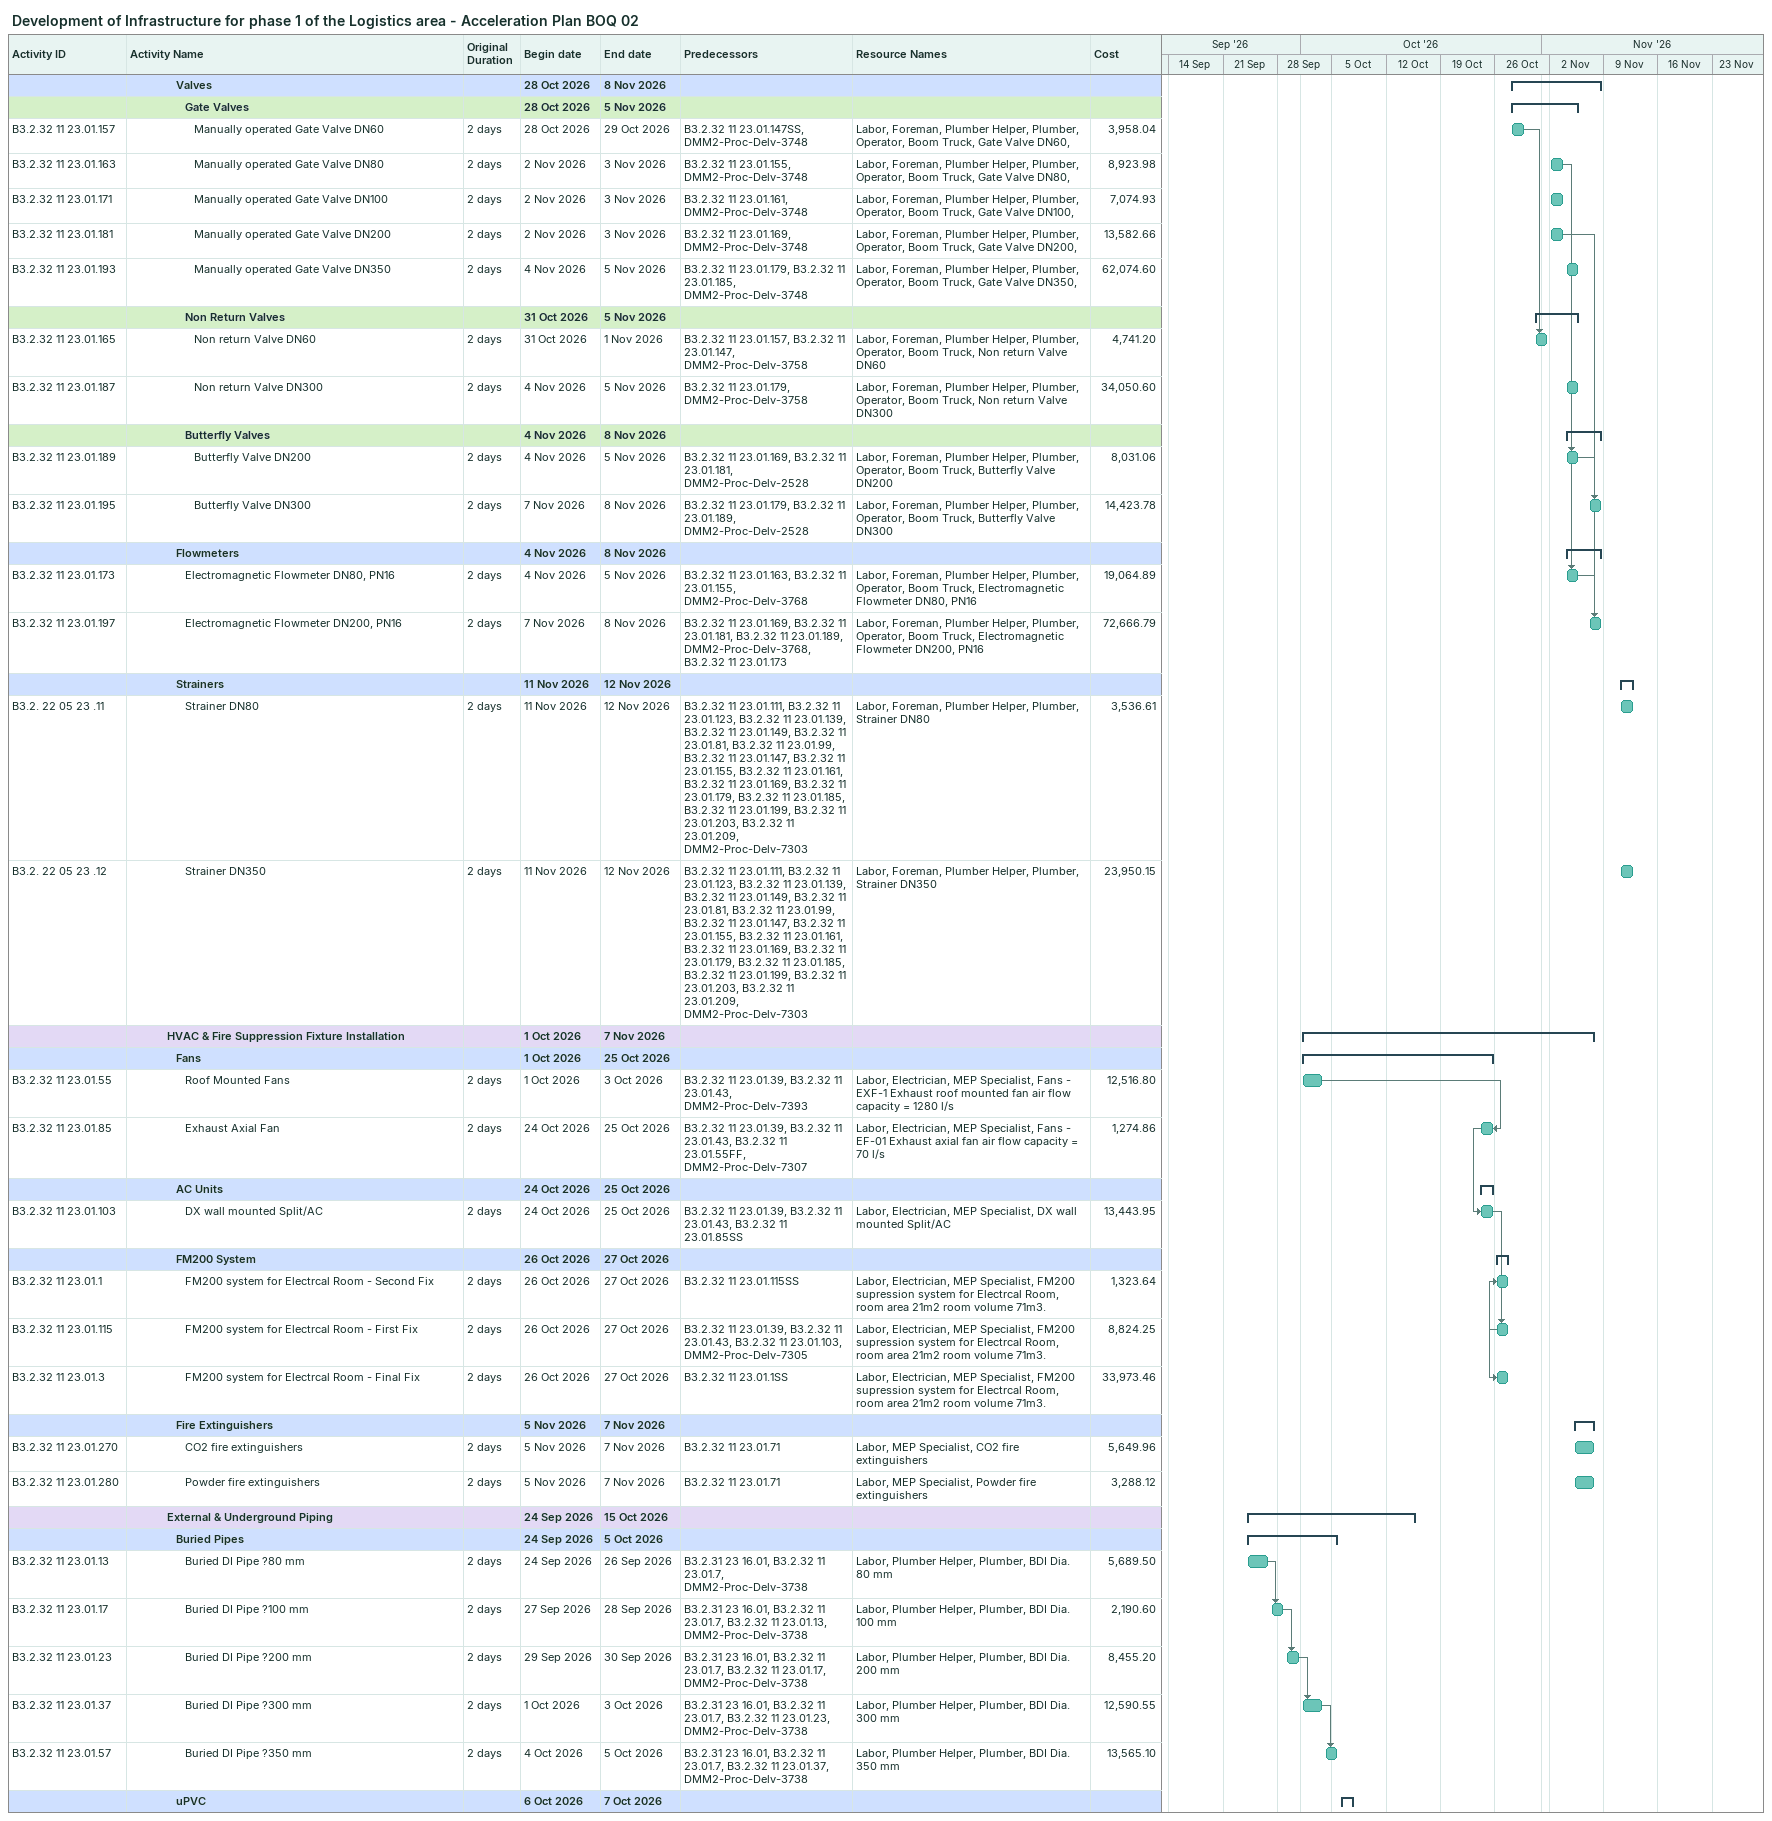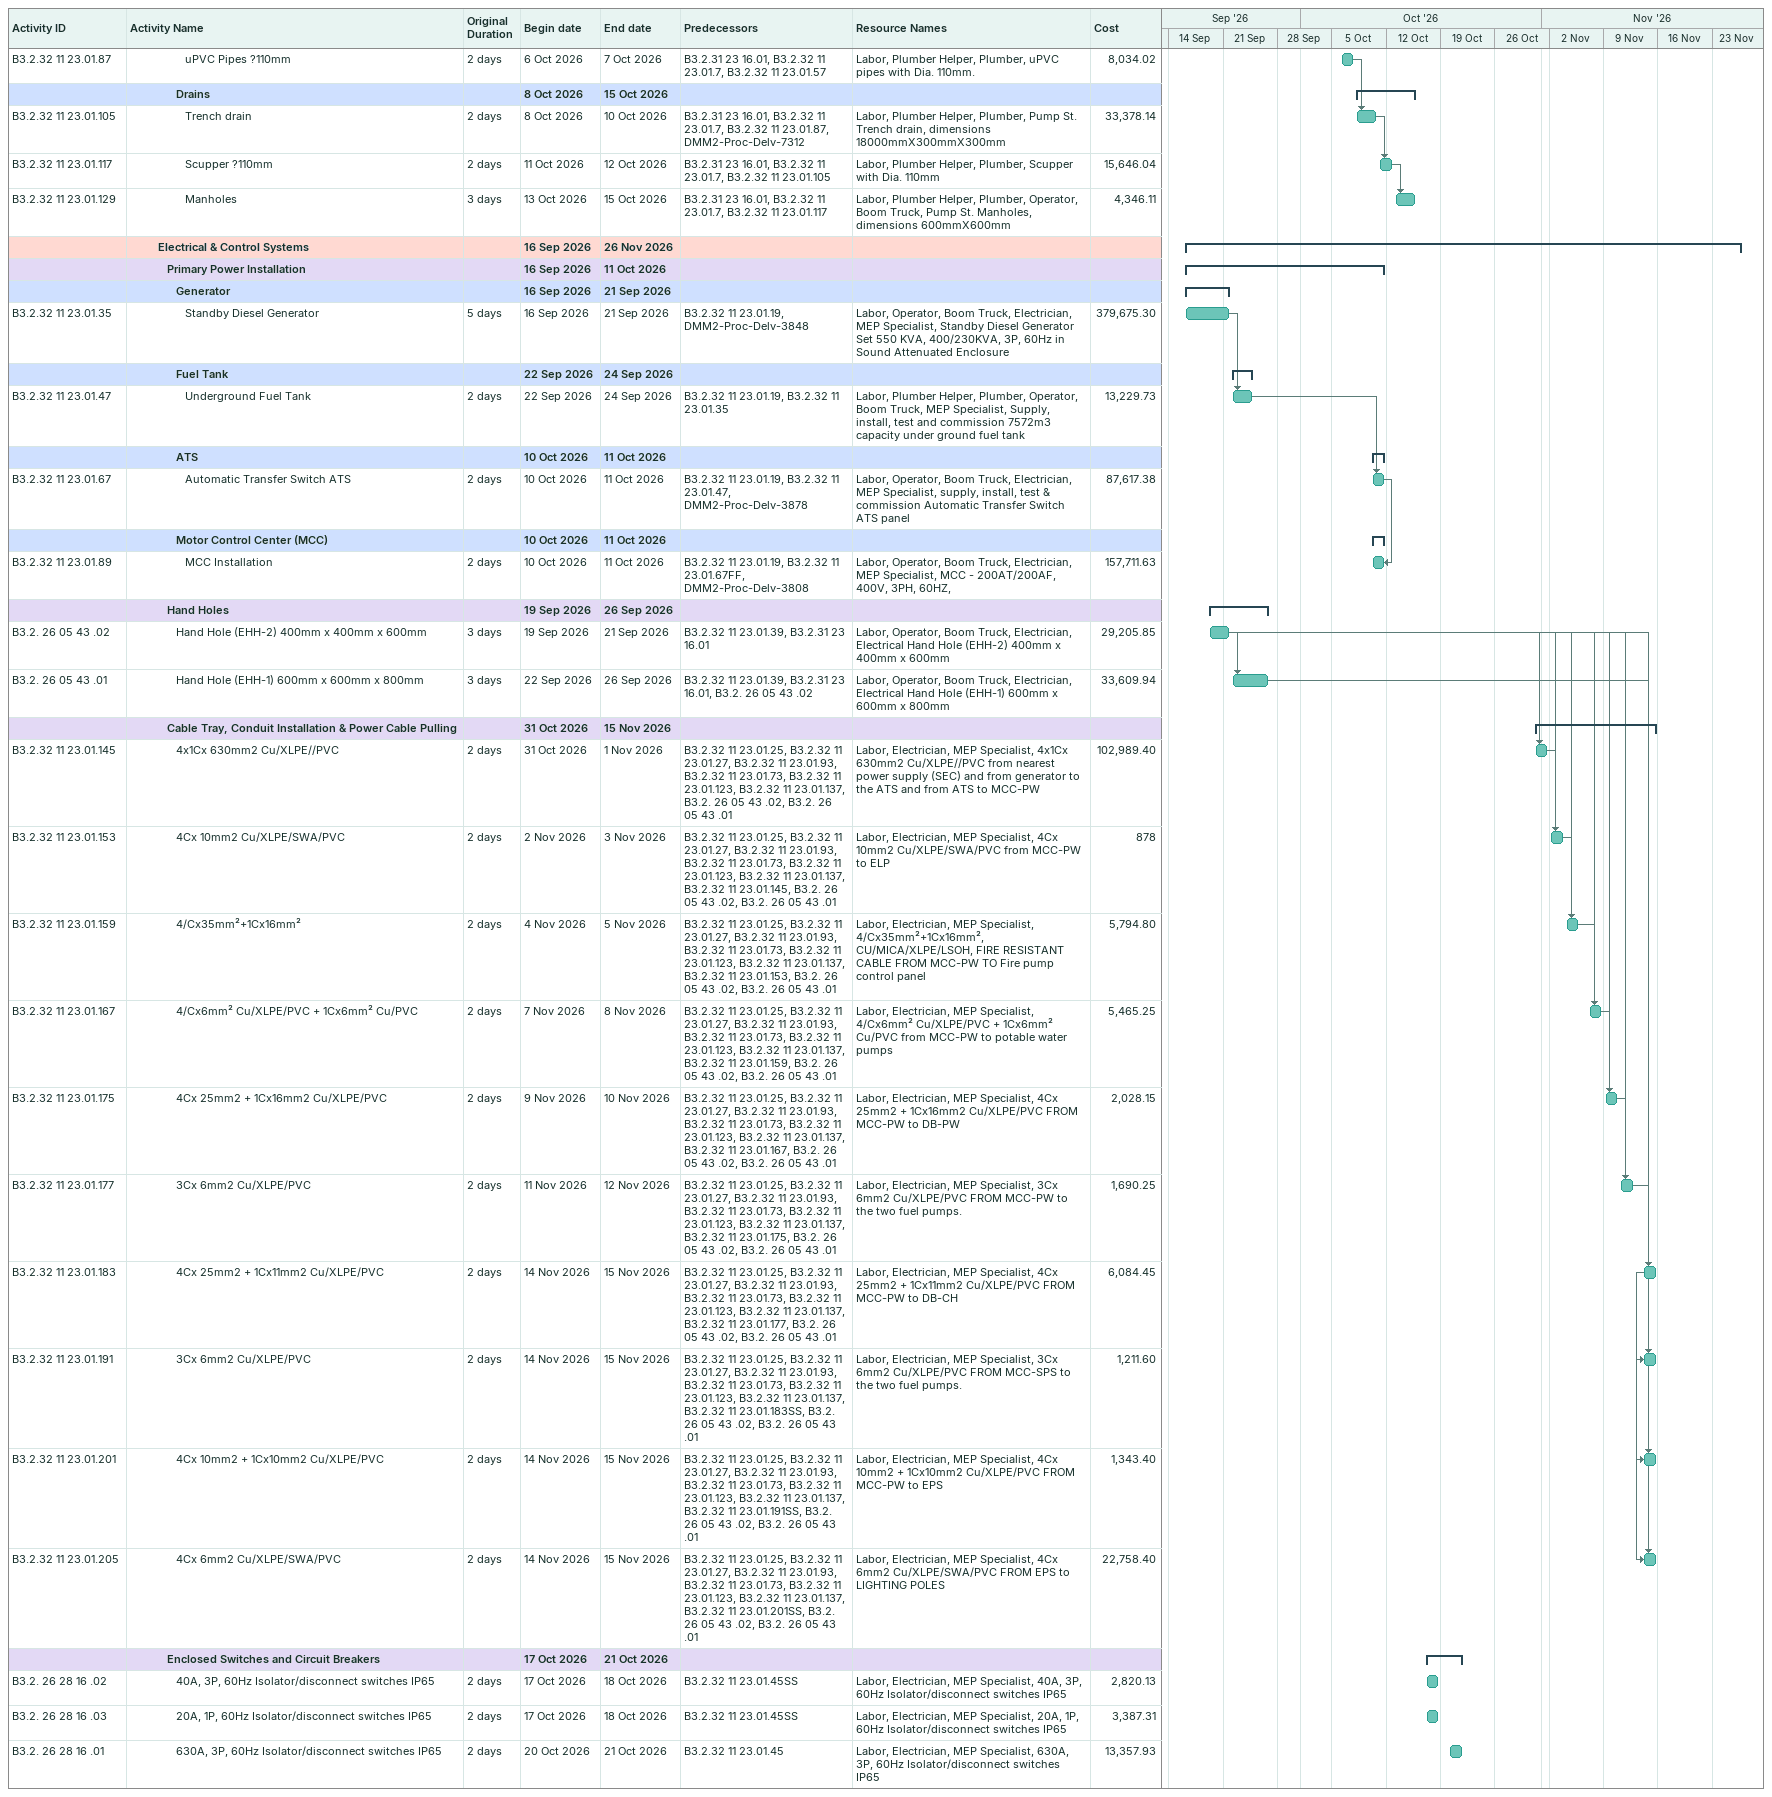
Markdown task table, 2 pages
Development of Infrastructure for phase 1 of the Logistics area - Acceleration Plan BOQ 02

| ID | Level | Task | Original duration | Start | Finish | Predecessors | Resources | Cost |
|---|---|---|---|---|---|---|---|---|
|  | 6 | **Valves** |  | 2026-10-28 | 2026-11-08 |  |  |  |
|  | 7 | **Gate Valves** |  | 2026-10-28 | 2026-11-05 |  |  |  |
| B3.2.32 11 23.01.157 | 8 | Manually operated Gate Valve DN60 | 2d | 2026-10-28 | 2026-10-29 | B3.2.32 11 23.01.147SS, DMM2-Proc-Delv-3748 | Labor, Foreman, Plumber Helper, Plumber, Operator, Boom Truck, Gate Valve DN60, | 3958.04 |
| B3.2.32 11 23.01.163 | 8 | Manually operated Gate Valve DN80 | 2d | 2026-11-02 | 2026-11-03 | B3.2.32 11 23.01.155, DMM2-Proc-Delv-3748 | Labor, Foreman, Plumber Helper, Plumber, Operator, Boom Truck, Gate Valve DN80, | 8923.98 |
| B3.2.32 11 23.01.171 | 8 | Manually operated Gate Valve DN100 | 2d | 2026-11-02 | 2026-11-03 | B3.2.32 11 23.01.161, DMM2-Proc-Delv-3748 | Labor, Foreman, Plumber Helper, Plumber, Operator, Boom Truck, Gate Valve DN100, | 7074.93 |
| B3.2.32 11 23.01.181 | 8 | Manually operated Gate Valve DN200 | 2d | 2026-11-02 | 2026-11-03 | B3.2.32 11 23.01.169, DMM2-Proc-Delv-3748 | Labor, Foreman, Plumber Helper, Plumber, Operator, Boom Truck, Gate Valve DN200, | 13582.66 |
| B3.2.32 11 23.01.193 | 8 | Manually operated Gate Valve DN350 | 2d | 2026-11-04 | 2026-11-05 | B3.2.32 11 23.01.179, B3.2.32 11 23.01.185, DMM2-Proc-Delv-3748 | Labor, Foreman, Plumber Helper, Plumber, Operator, Boom Truck, Gate Valve DN350, | 62074.60 |
|  | 7 | **Non Return Valves** |  | 2026-10-31 | 2026-11-05 |  |  |  |
| B3.2.32 11 23.01.165 | 8 | Non return Valve DN60 | 2d | 2026-10-31 | 2026-11-01 | B3.2.32 11 23.01.157, B3.2.32 11 23.01.147, DMM2-Proc-Delv-3758 | Labor, Foreman, Plumber Helper, Plumber, Operator, Boom Truck, Non return Valve DN60 | 4741.20 |
| B3.2.32 11 23.01.187 | 8 | Non return Valve DN300 | 2d | 2026-11-04 | 2026-11-05 | B3.2.32 11 23.01.179, DMM2-Proc-Delv-3758 | Labor, Foreman, Plumber Helper, Plumber, Operator, Boom Truck, Non return Valve DN300 | 34050.60 |
|  | 7 | **Butterfly Valves** |  | 2026-11-04 | 2026-11-08 |  |  |  |
| B3.2.32 11 23.01.189 | 8 | Butterfly Valve DN200 | 2d | 2026-11-04 | 2026-11-05 | B3.2.32 11 23.01.169, B3.2.32 11 23.01.181, DMM2-Proc-Delv-2528 | Labor, Foreman, Plumber Helper, Plumber, Operator, Boom Truck, Butterfly Valve DN200 | 8031.06 |
| B3.2.32 11 23.01.195 | 8 | Butterfly Valve DN300 | 2d | 2026-11-07 | 2026-11-08 | B3.2.32 11 23.01.179, B3.2.32 11 23.01.189, DMM2-Proc-Delv-2528 | Labor, Foreman, Plumber Helper, Plumber, Operator, Boom Truck, Butterfly Valve DN300 | 14423.78 |
|  | 6 | **Flowmeters** |  | 2026-11-04 | 2026-11-08 |  |  |  |
| B3.2.32 11 23.01.173 | 7 | Electromagnetic Flowmeter DN80, PN16 | 2d | 2026-11-04 | 2026-11-05 | B3.2.32 11 23.01.163, B3.2.32 11 23.01.155, DMM2-Proc-Delv-3768 | Labor, Foreman, Plumber Helper, Plumber, Operator, Boom Truck, Electromagnetic Flowmeter DN80, PN16 | 19064.89 |
| B3.2.32 11 23.01.197 | 7 | Electromagnetic Flowmeter DN200, PN16 | 2d | 2026-11-07 | 2026-11-08 | B3.2.32 11 23.01.169, B3.2.32 11 23.01.181, B3.2.32 11 23.01.189, DMM2-Proc-Delv-3768, B3.2.32 11 23.01.173 | Labor, Foreman, Plumber Helper, Plumber, Operator, Boom Truck, Electromagnetic Flowmeter DN200, PN16 | 72666.79 |
|  | 6 | **Strainers** |  | 2026-11-11 | 2026-11-12 |  |  |  |
| B3.2. 22 05 23 .11 | 7 | Strainer DN80 | 2d | 2026-11-11 | 2026-11-12 | B3.2.32 11 23.01.111, B3.2.32 11 23.01.123, B3.2.32 11 23.01.139, B3.2.32 11 23.01.149, B3.2.32 11 23.01.81, B3.2.32 11 23.01.99, B3.2.32 11 23.01.147, B3.2.32 11 23.01.155, B3.2.32 11 23.01.161, B3.2.32 11 23.01.169, B3.2.32 11 23.01.179, B3.2.32 11 23.01.185, B3.2.32 11 23.01.199, B3.2.32 11 23.01.203, B3.2.32 11 23.01.209, DMM2-Proc-Delv-7303 | Labor, Foreman, Plumber Helper, Plumber, Strainer DN80 | 3536.61 |
| B3.2. 22 05 23 .12 | 7 | Strainer DN350 | 2d | 2026-11-11 | 2026-11-12 | B3.2.32 11 23.01.111, B3.2.32 11 23.01.123, B3.2.32 11 23.01.139, B3.2.32 11 23.01.149, B3.2.32 11 23.01.81, B3.2.32 11 23.01.99, B3.2.32 11 23.01.147, B3.2.32 11 23.01.155, B3.2.32 11 23.01.161, B3.2.32 11 23.01.169, B3.2.32 11 23.01.179, B3.2.32 11 23.01.185, B3.2.32 11 23.01.199, B3.2.32 11 23.01.203, B3.2.32 11 23.01.209, DMM2-Proc-Delv-7303 | Labor, Foreman, Plumber Helper, Plumber, Strainer DN350 | 23950.15 |
|  | 5 | **HVAC & Fire Suppression Fixture Installation** |  | 2026-10-01 | 2026-11-07 |  |  |  |
|  | 6 | **Fans** |  | 2026-10-01 | 2026-10-25 |  |  |  |
| B3.2.32 11 23.01.55 | 7 | Roof Mounted Fans | 2d | 2026-10-01 | 2026-10-03 | B3.2.32 11 23.01.39, B3.2.32 11 23.01.43, DMM2-Proc-Delv-7393 | Labor, Electrician, MEP Specialist, Fans - EXF-1 Exhaust roof mounted fan air flow capacity = 1280 l/s | 12516.80 |
| B3.2.32 11 23.01.85 | 7 | Exhaust Axial Fan | 2d | 2026-10-24 | 2026-10-25 | B3.2.32 11 23.01.39, B3.2.32 11 23.01.43, B3.2.32 11 23.01.55FF, DMM2-Proc-Delv-7307 | Labor, Electrician, MEP Specialist, Fans - EF-01 Exhaust axial fan air flow capacity = 70 l/s | 1274.86 |
|  | 6 | **AC Units** |  | 2026-10-24 | 2026-10-25 |  |  |  |
| B3.2.32 11 23.01.103 | 7 | DX wall mounted Split/AC | 2d | 2026-10-24 | 2026-10-25 | B3.2.32 11 23.01.39, B3.2.32 11 23.01.43, B3.2.32 11 23.01.85SS | Labor, Electrician, MEP Specialist, DX wall mounted Split/AC | 13443.95 |
|  | 6 | **FM200 System** |  | 2026-10-26 | 2026-10-27 |  |  |  |
| B3.2.32 11 23.01.1 | 7 | FM200 system for Electrcal Room - Second Fix | 2d | 2026-10-26 | 2026-10-27 | B3.2.32 11 23.01.115SS | Labor, Electrician, MEP Specialist, FM200 supression system for Electrcal Room, room area 21m2 room volume 71m3. | 1323.64 |
| B3.2.32 11 23.01.115 | 7 | FM200 system for Electrcal Room - First Fix | 2d | 2026-10-26 | 2026-10-27 | B3.2.32 11 23.01.39, B3.2.32 11 23.01.43, B3.2.32 11 23.01.103, DMM2-Proc-Delv-7305 | Labor, Electrician, MEP Specialist, FM200 supression system for Electrcal Room, room area 21m2 room volume 71m3. | 8824.25 |
| B3.2.32 11 23.01.3 | 7 | FM200 system for Electrcal Room - Final Fix | 2d | 2026-10-26 | 2026-10-27 | B3.2.32 11 23.01.1SS | Labor, Electrician, MEP Specialist, FM200 supression system for Electrcal Room, room area 21m2 room volume 71m3. | 33973.46 |
|  | 6 | **Fire Extinguishers** |  | 2026-11-05 | 2026-11-07 |  |  |  |
| B3.2.32 11 23.01.270 | 7 | CO2 fire extinguishers | 2d | 2026-11-05 | 2026-11-07 | B3.2.32 11 23.01.71 | Labor, MEP Specialist, CO2 fire extinguishers | 5649.96 |
| B3.2.32 11 23.01.280 | 7 | Powder fire extinguishers | 2d | 2026-11-05 | 2026-11-07 | B3.2.32 11 23.01.71 | Labor, MEP Specialist, Powder fire extinguishers | 3288.12 |
|  | 5 | **External & Underground Piping** |  | 2026-09-24 | 2026-10-15 |  |  |  |
|  | 6 | **Buried Pipes** |  | 2026-09-24 | 2026-10-05 |  |  |  |
| B3.2.32 11 23.01.13 | 7 | Buried DI Pipe ?80 mm | 2d | 2026-09-24 | 2026-09-26 | B3.2.31 23 16.01, B3.2.32 11 23.01.7, DMM2-Proc-Delv-3738 | Labor, Plumber Helper, Plumber, BDI Dia. 80 mm | 5689.50 |
| B3.2.32 11 23.01.17 | 7 | Buried DI Pipe ?100 mm | 2d | 2026-09-27 | 2026-09-28 | B3.2.31 23 16.01, B3.2.32 11 23.01.7, B3.2.32 11 23.01.13, DMM2-Proc-Delv-3738 | Labor, Plumber Helper, Plumber, BDI Dia. 100 mm | 2190.60 |
| B3.2.32 11 23.01.23 | 7 | Buried DI Pipe ?200 mm | 2d | 2026-09-29 | 2026-09-30 | B3.2.31 23 16.01, B3.2.32 11 23.01.7, B3.2.32 11 23.01.17, DMM2-Proc-Delv-3738 | Labor, Plumber Helper, Plumber, BDI Dia. 200 mm | 8455.20 |
| B3.2.32 11 23.01.37 | 7 | Buried DI Pipe ?300 mm | 2d | 2026-10-01 | 2026-10-03 | B3.2.31 23 16.01, B3.2.32 11 23.01.7, B3.2.32 11 23.01.23, DMM2-Proc-Delv-3738 | Labor, Plumber Helper, Plumber, BDI Dia. 300 mm | 12590.55 |
| B3.2.32 11 23.01.57 | 7 | Buried DI Pipe ?350 mm | 2d | 2026-10-04 | 2026-10-05 | B3.2.31 23 16.01, B3.2.32 11 23.01.7, B3.2.32 11 23.01.37, DMM2-Proc-Delv-3738 | Labor, Plumber Helper, Plumber, BDI Dia. 350 mm | 13565.10 |
|  | 6 | **uPVC** |  | 2026-10-06 | 2026-10-07 |  |  |  |
| B3.2.32 11 23.01.87 | 7 | uPVC Pipes ?110mm | 2d | 2026-10-06 | 2026-10-07 | B3.2.31 23 16.01, B3.2.32 11 23.01.7, B3.2.32 11 23.01.57 | Labor, Plumber Helper, Plumber, uPVC pipes with Dia. 110mm. | 8034.02 |
|  | 6 | **Drains** |  | 2026-10-08 | 2026-10-15 |  |  |  |
| B3.2.32 11 23.01.105 | 7 | Trench drain | 2d | 2026-10-08 | 2026-10-10 | B3.2.31 23 16.01, B3.2.32 11 23.01.7, B3.2.32 11 23.01.87, DMM2-Proc-Delv-7312 | Labor, Plumber Helper, Plumber, Pump St. Trench drain, dimensions 18000mmX300mmX300mm | 33378.14 |
| B3.2.32 11 23.01.117 | 7 | Scupper ?110mm | 2d | 2026-10-11 | 2026-10-12 | B3.2.31 23 16.01, B3.2.32 11 23.01.7, B3.2.32 11 23.01.105 | Labor, Plumber Helper, Plumber, Scupper with Dia. 110mm | 15646.04 |
| B3.2.32 11 23.01.129 | 7 | Manholes | 3d | 2026-10-13 | 2026-10-15 | B3.2.31 23 16.01, B3.2.32 11 23.01.7, B3.2.32 11 23.01.117 | Labor, Plumber Helper, Plumber, Operator, Boom Truck, Pump St. Manholes, dimensions 600mmX600mm | 4346.11 |
|  | 4 | **Electrical & Control Systems** |  | 2026-09-16 | 2026-11-26 |  |  |  |
|  | 5 | **Primary Power Installation** |  | 2026-09-16 | 2026-10-11 |  |  |  |
|  | 6 | **Generator** |  | 2026-09-16 | 2026-09-21 |  |  |  |
| B3.2.32 11 23.01.35 | 7 | Standby Diesel Generator | 5d | 2026-09-16 | 2026-09-21 | B3.2.32 11 23.01.19, DMM2-Proc-Delv-3848 | Labor, Operator, Boom Truck, Electrician, MEP Specialist, Standby Diesel Generator Set 550 KVA, 400/230KVA, 3P, 60Hz in Sound Attenuated Enclosure | 379675.30 |
|  | 6 | **Fuel Tank** |  | 2026-09-22 | 2026-09-24 |  |  |  |
| B3.2.32 11 23.01.47 | 7 | Underground Fuel Tank | 2d | 2026-09-22 | 2026-09-24 | B3.2.32 11 23.01.19, B3.2.32 11 23.01.35 | Labor, Plumber Helper, Plumber, Operator, Boom Truck, MEP Specialist, Supply, install, test and commission 7572m3 capacity under ground fuel tank | 13229.73 |
|  | 6 | **ATS** |  | 2026-10-10 | 2026-10-11 |  |  |  |
| B3.2.32 11 23.01.67 | 7 | Automatic Transfer Switch ATS | 2d | 2026-10-10 | 2026-10-11 | B3.2.32 11 23.01.19, B3.2.32 11 23.01.47, DMM2-Proc-Delv-3878 | Labor, Operator, Boom Truck, Electrician, MEP Specialist, supply, install, test & commission Automatic Transfer Switch ATS panel | 87617.38 |
|  | 6 | **Motor Control Center (MCC)** |  | 2026-10-10 | 2026-10-11 |  |  |  |
| B3.2.32 11 23.01.89 | 7 | MCC Installation | 2d | 2026-10-10 | 2026-10-11 | B3.2.32 11 23.01.19, B3.2.32 11 23.01.67FF, DMM2-Proc-Delv-3808 | Labor, Operator, Boom Truck, Electrician, MEP Specialist, MCC - 200AT/200AF, 400V, 3PH, 60HZ, | 157711.63 |
|  | 5 | **Hand Holes** |  | 2026-09-19 | 2026-09-26 |  |  |  |
| B3.2. 26 05 43 .02 | 6 | Hand Hole (EHH-2) 400mm x 400mm x 600mm | 3d | 2026-09-19 | 2026-09-21 | B3.2.32 11 23.01.39, B3.2.31 23 16.01 | Labor, Operator, Boom Truck, Electrician, Electrical Hand Hole (EHH-2) 400mm x 400mm x 600mm | 29205.85 |
| B3.2. 26 05 43 .01 | 6 | Hand Hole (EHH-1) 600mm x 600mm x 800mm | 3d | 2026-09-22 | 2026-09-26 | B3.2.32 11 23.01.39, B3.2.31 23 16.01, B3.2. 26 05 43 .02 | Labor, Operator, Boom Truck, Electrician, Electrical Hand Hole (EHH-1) 600mm x 600mm x 800mm | 33609.94 |
|  | 5 | **Cable Tray, Conduit Installation & Power Cable Pulling** |  | 2026-10-31 | 2026-11-15 |  |  |  |
| B3.2.32 11 23.01.145 | 6 | 4x1Cx 630mm2 Cu/XLPE//PVC | 2d | 2026-10-31 | 2026-11-01 | B3.2.32 11 23.01.25, B3.2.32 11 23.01.27, B3.2.32 11 23.01.93, B3.2.32 11 23.01.73, B3.2.32 11 23.01.123, B3.2.32 11 23.01.137, B3.2. 26 05 43 .02, B3.2. 26 05 43 .01 | Labor, Electrician, MEP Specialist, 4x1Cx 630mm2 Cu/XLPE//PVC from nearest power supply (SEC) and from generator to the ATS and from ATS to MCC-PW | 102989.40 |
| B3.2.32 11 23.01.153 | 6 | 4Cx 10mm2 Cu/XLPE/SWA/PVC | 2d | 2026-11-02 | 2026-11-03 | B3.2.32 11 23.01.25, B3.2.32 11 23.01.27, B3.2.32 11 23.01.93, B3.2.32 11 23.01.73, B3.2.32 11 23.01.123, B3.2.32 11 23.01.137, B3.2.32 11 23.01.145, B3.2. 26 05 43 .02, B3.2. 26 05 43 .01 | Labor, Electrician, MEP Specialist, 4Cx 10mm2 Cu/XLPE/SWA/PVC from MCC-PW to ELP | 878 |
| B3.2.32 11 23.01.159 | 6 | 4/Cx35mm²+1Cx16mm² | 2d | 2026-11-04 | 2026-11-05 | B3.2.32 11 23.01.25, B3.2.32 11 23.01.27, B3.2.32 11 23.01.93, B3.2.32 11 23.01.73, B3.2.32 11 23.01.123, B3.2.32 11 23.01.137, B3.2.32 11 23.01.153, B3.2. 26 05 43 .02, B3.2. 26 05 43 .01 | Labor, Electrician, MEP Specialist, 4/Cx35mm²+1Cx16mm², CU/MICA/XLPE/LSOH, FIRE RESISTANT CABLE FROM MCC-PW TO Fire pump control panel | 5794.80 |
| B3.2.32 11 23.01.167 | 6 | 4/Cx6mm² Cu/XLPE/PVC + 1Cx6mm² Cu/PVC | 2d | 2026-11-07 | 2026-11-08 | B3.2.32 11 23.01.25, B3.2.32 11 23.01.27, B3.2.32 11 23.01.93, B3.2.32 11 23.01.73, B3.2.32 11 23.01.123, B3.2.32 11 23.01.137, B3.2.32 11 23.01.159, B3.2. 26 05 43 .02, B3.2. 26 05 43 .01 | Labor, Electrician, MEP Specialist, 4/Cx6mm² Cu/XLPE/PVC + 1Cx6mm² Cu/PVC from MCC-PW to potable water pumps | 5465.25 |
| B3.2.32 11 23.01.175 | 6 | 4Cx 25mm2 + 1Cx16mm2 Cu/XLPE/PVC | 2d | 2026-11-09 | 2026-11-10 | B3.2.32 11 23.01.25, B3.2.32 11 23.01.27, B3.2.32 11 23.01.93, B3.2.32 11 23.01.73, B3.2.32 11 23.01.123, B3.2.32 11 23.01.137, B3.2.32 11 23.01.167, B3.2. 26 05 43 .02, B3.2. 26 05 43 .01 | Labor, Electrician, MEP Specialist, 4Cx 25mm2 + 1Cx16mm2 Cu/XLPE/PVC FROM MCC-PW to DB-PW | 2028.15 |
| B3.2.32 11 23.01.177 | 6 | 3Cx 6mm2 Cu/XLPE/PVC | 2d | 2026-11-11 | 2026-11-12 | B3.2.32 11 23.01.25, B3.2.32 11 23.01.27, B3.2.32 11 23.01.93, B3.2.32 11 23.01.73, B3.2.32 11 23.01.123, B3.2.32 11 23.01.137, B3.2.32 11 23.01.175, B3.2. 26 05 43 .02, B3.2. 26 05 43 .01 | Labor, Electrician, MEP Specialist, 3Cx 6mm2 Cu/XLPE/PVC FROM MCC-PW to the two fuel pumps. | 1690.25 |
| B3.2.32 11 23.01.183 | 6 | 4Cx 25mm2 + 1Cx11mm2 Cu/XLPE/PVC | 2d | 2026-11-14 | 2026-11-15 | B3.2.32 11 23.01.25, B3.2.32 11 23.01.27, B3.2.32 11 23.01.93, B3.2.32 11 23.01.73, B3.2.32 11 23.01.123, B3.2.32 11 23.01.137, B3.2.32 11 23.01.177, B3.2. 26 05 43 .02, B3.2. 26 05 43 .01 | Labor, Electrician, MEP Specialist, 4Cx 25mm2 + 1Cx11mm2 Cu/XLPE/PVC FROM MCC-PW to DB-CH | 6084.45 |
| B3.2.32 11 23.01.191 | 6 | 3Cx 6mm2 Cu/XLPE/PVC | 2d | 2026-11-14 | 2026-11-15 | B3.2.32 11 23.01.25, B3.2.32 11 23.01.27, B3.2.32 11 23.01.93, B3.2.32 11 23.01.73, B3.2.32 11 23.01.123, B3.2.32 11 23.01.137, B3.2.32 11 23.01.183SS, B3.2. 26 05 43 .02, B3.2. 26 05 43 .01 | Labor, Electrician, MEP Specialist, 3Cx 6mm2 Cu/XLPE/PVC FROM MCC-SPS to the two fuel pumps. | 1211.60 |
| B3.2.32 11 23.01.201 | 6 | 4Cx 10mm2 + 1Cx10mm2 Cu/XLPE/PVC | 2d | 2026-11-14 | 2026-11-15 | B3.2.32 11 23.01.25, B3.2.32 11 23.01.27, B3.2.32 11 23.01.93, B3.2.32 11 23.01.73, B3.2.32 11 23.01.123, B3.2.32 11 23.01.137, B3.2.32 11 23.01.191SS, B3.2. 26 05 43 .02, B3.2. 26 05 43 .01 | Labor, Electrician, MEP Specialist, 4Cx 10mm2 + 1Cx10mm2 Cu/XLPE/PVC FROM MCC-PW to EPS | 1343.40 |
| B3.2.32 11 23.01.205 | 6 | 4Cx 6mm2 Cu/XLPE/SWA/PVC | 2d | 2026-11-14 | 2026-11-15 | B3.2.32 11 23.01.25, B3.2.32 11 23.01.27, B3.2.32 11 23.01.93, B3.2.32 11 23.01.73, B3.2.32 11 23.01.123, B3.2.32 11 23.01.137, B3.2.32 11 23.01.201SS, B3.2. 26 05 43 .02, B3.2. 26 05 43 .01 | Labor, Electrician, MEP Specialist, 4Cx 6mm2 Cu/XLPE/SWA/PVC FROM EPS to LIGHTING POLES | 22758.40 |
|  | 5 | **Enclosed Switches and Circuit Breakers** |  | 2026-10-17 | 2026-10-21 |  |  |  |
| B3.2. 26 28 16 .02 | 6 | 40A, 3P, 60Hz Isolator/disconnect switches IP65 | 2d | 2026-10-17 | 2026-10-18 | B3.2.32 11 23.01.45SS | Labor, Electrician, MEP Specialist, 40A, 3P, 60Hz Isolator/disconnect switches IP65 | 2820.13 |
| B3.2. 26 28 16 .03 | 6 | 20A, 1P, 60Hz Isolator/disconnect switches IP65 | 2d | 2026-10-17 | 2026-10-18 | B3.2.32 11 23.01.45SS | Labor, Electrician, MEP Specialist, 20A, 1P, 60Hz Isolator/disconnect switches IP65 | 3387.31 |
| B3.2. 26 28 16 .01 | 6 | 630A, 3P, 60Hz Isolator/disconnect switches IP65 | 2d | 2026-10-20 | 2026-10-21 | B3.2.32 11 23.01.45 | Labor, Electrician, MEP Specialist, 630A, 3P, 60Hz Isolator/disconnect switches IP65 | 13357.93 |
